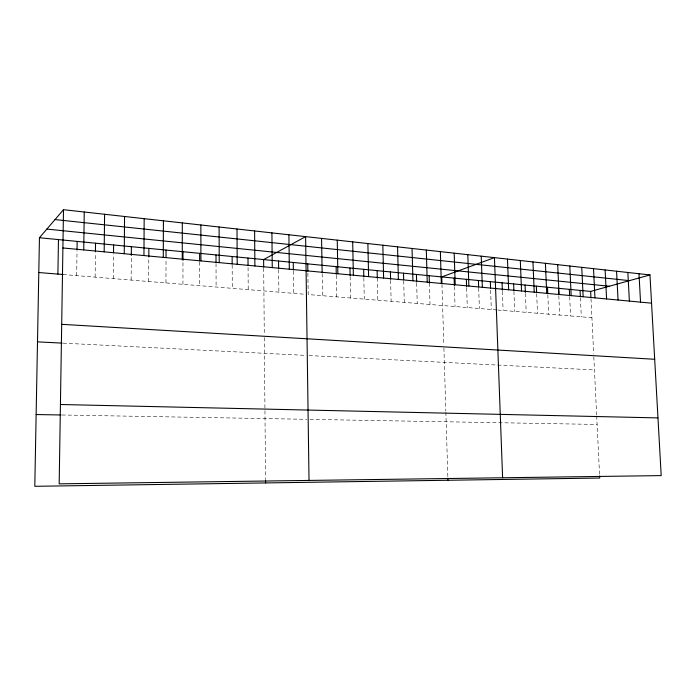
<?xml version="1.0" encoding="UTF-8"?>
<svg xmlns="http://www.w3.org/2000/svg" width="696" height="696" viewBox="0 0 696 696"><rect width="100%" height="100%" fill="white"/><g stroke="black" fill="none" stroke-linecap="round" stroke-linejoin="round"><path stroke-width="0.52" stroke-dasharray="3.48 2.61" d="M182.944 284.307L182.97 261.496M165.952 282.924L166.031 259.608M148.692 281.506L148.814 258.007M131.135 280.079L131.318 255.31M113.291 278.618L113.526 253.649M95.134 277.139L95.422 252.744M76.673 275.625L77.021 251.038M61.97 414.99L306.805 419.314M309.964 419.375L597.116 424.447M63.092 343.154L305.918 355.395M309.059 355.552L496.57 365.009M497.649 365.061L594.462 369.941M63.11 274.52L305.074 294.286M496.683 309.938L308.189 294.538L307.876 272.336M497.753 310.025L591.922 317.715M591 298.784L593.679 353.803M593.818 356.822L596.655 414.964M596.698 416.017L599.569 474.924M580.412 297.801L581.317 316.845M569.685 296.8L570.572 315.975M558.827 295.791L559.688 315.079M547.822 294.773L548.665 314.183M536.677 293.738L537.495 313.27M525.41 293.442L526.185 312.347M513.926 291.328L514.718 311.408M502.373 291.311L503.104 310.459M490.628 290.223L491.324 309.502M478.683 288.04L479.396 308.528M466.642 288.005L467.303 307.536M454.401 286.543L455.045 306.536M441.969 284.333L443.822 345.033M443.909 348.087L445.84 411.11M445.866 412.18L447.85 477.108M429.389 283.159L430.006 304.491M416.669 283.046L417.235 303.447M403.715 280.766L404.272 302.386M390.621 280.323L391.135 301.316M377.302 278.026L377.806 300.228M363.834 277.834L364.278 299.123M350.149 276.564L350.566 298.001M336.264 275.268L336.647 296.861M322.17 273.659L322.526 295.713M293.373 270.979L293.651 293.355M278.644 269.613L278.887 292.146M263.697 268.221L264.28 334.498M264.306 337.621L265.559 479.692M248.063 267.525L248.211 289.64M232.168 264.993L232.281 288.335M216.03 263.488L216.099 287.013M199.63 261.966L199.656 285.673"/><path stroke-width="1.04" d="M182.265 259.156L182.309 222.911M182.97 260.408L182.978 251.717M163.282 257.381L163.412 220.806M166.04 257.485L166.057 250.073M143.95 255.562L144.159 218.666M148.822 256.946L148.866 248.394M131.318 255.31L131.379 246.697M113.535 252.561L113.613 244.966M124.253 253.718L124.558 216.482M104.183 251.839L104.591 214.264M95.439 251.682L95.535 243.2M77.038 249.968L77.16 241.416M83.737 249.916L84.242 212.002M57.898 274.094L58.464 239.589M63.501 209.696L59.177 483.842L661.2 475.603L649.968 274.937L63.501 209.696L39.446 237.736L34.8 486.304L599.717 478.039L599.621 475.96M39.446 237.736L590.643 291.424L649.968 274.937M36.14 414.538L60.909 414.973M60.43 404.506L657.972 417.905M37.497 341.866L62.04 343.102M61.7 324.327L654.692 359.284M38.793 272.536L63.11 274.52M62.901 247.967L651.543 303.169M46.867 229.08L609.278 286.247M55.036 219.571L629.419 280.645M638.98 273.719L640.538 302.134M627.853 272.475L629.375 301.09M616.56 271.223L618.057 300.028M605.12 269.944L606.581 298.949M593.514 268.656L594.95 297.862M590.643 291.424L590.947 297.731M581.743 267.351L583.144 296.757M580.064 290.397L580.36 296.74M569.807 266.02L571.172 295.635M569.345 289.353L569.641 295.739M557.696 264.671L559.036 294.495M558.488 288.292L558.775 294.721M547.491 287.222L547.778 293.695M545.412 263.305L546.717 293.338M536.355 286.134L536.633 292.651M532.953 261.922L534.215 292.163M525.071 285.038L525.367 292.39M520.303 260.513L521.53 290.971M513.639 283.925L513.883 290.267M507.471 259.086L508.654 289.771M502.051 282.793L502.338 290.241M502.608 477.778L494.447 257.633L441.734 276.921L441.934 283.281M490.315 281.654L490.55 288.074M481.232 256.163L482.337 287.3M478.413 280.497L478.639 286.961M467.808 254.675L468.869 286.039M466.355 279.322L466.607 286.917M454.192 253.161L455.201 284.751M454.131 278.13L454.366 285.49M447.885 478.161L447.946 480.257M440.359 251.621L441.325 283.455M429.171 275.694L429.389 283.159M426.309 250.055L427.231 282.132M416.434 274.459L416.643 281.976M412.049 248.472L412.919 280.793M403.515 273.197L403.689 279.688M397.564 246.854L398.382 279.427M390.421 271.918L390.595 279.27M382.844 245.218L383.609 278.043M377.128 270.631L377.302 278.026M367.888 243.556L368.602 276.634M363.651 269.317L363.808 276.764M352.698 241.869L353.359 275.207M349.984 267.986L350.131 275.486M337.255 240.146L337.856 273.754M336.116 266.638L336.246 274.189M321.569 238.406L322.152 272.615M307.754 263.871L307.858 271.275M309.024 480.423L305.614 236.631L263.619 259.573L263.688 267.142M293.26 262.462L293.355 269.918M288.91 234.77L289.319 269.195M278.548 261.026L278.635 268.543M271.91 232.882L272.249 267.595M265.567 480.771L265.585 482.928M254.614 230.95L254.884 265.968M247.994 258.051L248.046 265.42M237.014 228.993L237.205 264.315M232.125 256.502L232.16 263.932M219.101 227L219.223 262.627M216.004 254.936L216.03 262.418M200.866 224.973L200.909 260.904M199.621 253.344L199.63 260.887"/></g></svg>
